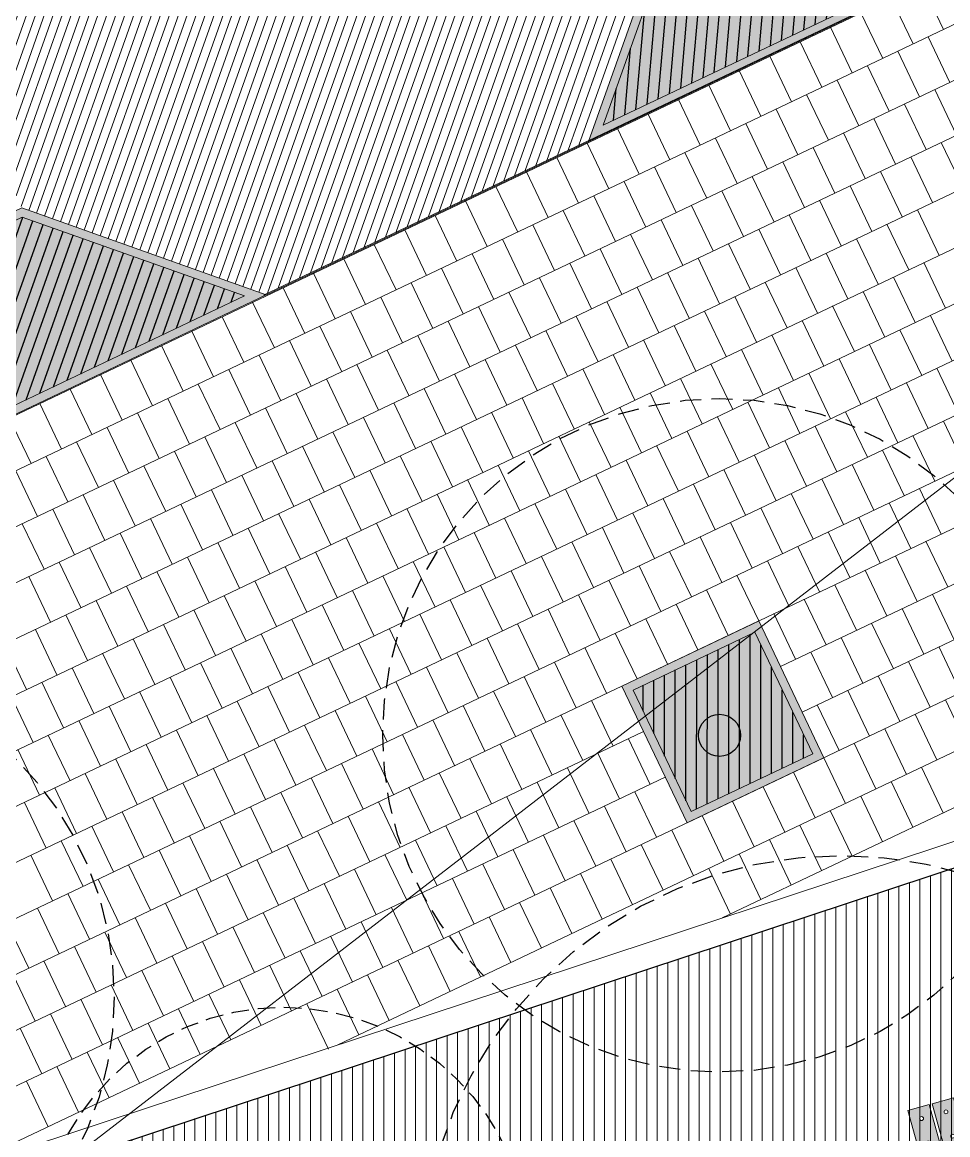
# Model space of a CAD drawing. Header units: metres. Extents: x 678805 to 1359287, y 2747329 to 5497370.
# Drawn here: x 679695.04 to 679706.03, y 2748697.42 to 2748710.64 of the extents above; entities that cross this region are included whole.
import ezdxf
from ezdxf.enums import TextEntityAlignment as Align

# ---------------------------------------------------------------- set-up
doc = ezdxf.new("R2010")
doc.units = ezdxf.units.M
doc.linetypes.add('XREF_MON_SFT_TREES$0$HIDDEN', pattern=[0.375, 0.25, -0.125])
for name, color, linetype in [('00_XREF_MON_HSC_PAVEMENT', 7, 'Continuous'), ('00_XREF_TWQ_BUILDINGS', 7, 'Continuous'), ('00_XREF_TWQ_SFT_TREES', 7, 'Continuous'), ('XREF_MON_GENERAL_LAYOUT$0$02-L-Edge Line Step -10cm', 6, 'Continuous'), ('XREF_MON_HSC_PAVEMENT$0$03-TR-Tree Pit_Green', 74, 'Continuous'), ('XREF_MON_SFT_TREES$0$SL_TREE_CANOPY', 251, 'XREF_MON_SFT_TREES$0$HIDDEN'), ('XREF_MON_SFT_TREES$0$SL_TREE_TRUNK', 251, 'Continuous')]:
    doc.layers.add(name, color=color, linetype=linetype)
for name, color, linetype, true_color in [('02-L-Waterfeatures 01', 7, 'Continuous', 0x4da6ff), ('XREF_MON_HSC_PAVEMENT$0$03-TR-Tree Pit_White', 7, 'Continuous', 0xfcfcfc), ('XREF_MON_SFT_TREES$0$SL_TREE_ACACIA_NILOTICA', 7, 'Continuous', 0x264d00), ('XREF_MON_SFT_TREES$0$SL_TREE_ALBIZIA_LEBBECK', 7, 'Continuous', 0xa3a300), ('XREF_MON_SFT_TREES$0$SL_TREE_AZADIRACHTA_INDICA', 7, 'Continuous', 0x9ec82d), ('XREF_MON_SFT_TREES$0$SL_TREE_PROSOPIS_CINERARIA', 7, 'Continuous', 0x5f7f00)]:
    doc.layers.add(name, color=color, linetype=linetype, true_color=true_color)
for name, color, linetype, lineweight in [('XREF_MON_GENERAL_LAYOUT$0$02-L-Level Curves 1m', 37, 'Continuous', 5), ('XREF_MON_GENERAL_LAYOUT$0$02-L-Material Change', 251, 'Continuous', 5), ('XREF_MON_GENERAL_LAYOUT$0$04-BK-Tree Pit', 6, 'Continuous', 5), ('XREF_MON_HSC_FURNITURE$0$03-PG-CBIncluded', 8, 'Continuous', 5), ('XREF_MON_HSC_PAVEMENT$0$02-L-B-Flat Bar', 251, 'Continuous', 5), ('XREF_MON_HSC_PAVEMENT$0$04-BK-Tree Pit', 6, 'Continuous', 5)]:
    doc.layers.add(name, color=color, linetype=linetype, lineweight=lineweight)
for name, color, linetype, lineweight, true_color in [('XREF_MON_HSC_PAVEMENT$0$02-L-Joints-Paviment_07_Precast Concrete Blocks 60X40', 7, 'Continuous', 5, 0x999999), ('XREF_MON_HSC_PAVEMENT$0$03-TR-Pavement_02_Sealed Gravel', 7, 'Continuous', 5, 0x38321e), ('XREF_MON_HSC_PAVEMENT$0$03-TR-Pavement_07_Precast Concrete Blocks 20X10', 7, 'Continuous', 5, 0x999999), ('XREF_MON_HSC_PAVEMENT$0$03-TR-Pavement_07_Precast Concrete Blocks 60X40', 7, 'Continuous', 5, 0x999999)]:
    doc.layers.add(name, color=color, linetype=linetype, lineweight=lineweight, true_color=true_color)
doc.layers.get('XREF_MON_SFT_TREES$0$SL_TREE_ACACIA_NILOTICA').off()
doc.layers.get('XREF_MON_SFT_TREES$0$SL_TREE_ALBIZIA_LEBBECK').off()
doc.layers.get('XREF_MON_SFT_TREES$0$SL_TREE_AZADIRACHTA_INDICA').off()
doc.layers.get('XREF_MON_SFT_TREES$0$SL_TREE_PROSOPIS_CINERARIA').off()
doc.styles.add('XREF_MON_GENERAL_LAYOUT$0$Standard', font='arial.ttf')

# ---------------------------------------------------------------- blocks, each defined once
blk = doc.blocks.new('XREF_MON_SFT_TREES$0$Prosopis_cineraria')
h = blk.add_hatch()
h.set_pattern_fill('ANSI31', color=256, scale=0.1)
edge = h.paths.add_edge_path()
edge.add_arc((0, 0), 4, 0, 360)
at = {"layer": 'XREF_MON_SFT_TREES$0$SL_TREE_TRUNK'}
h = blk.add_hatch(color=256, dxfattribs=at)
h.dxf.hatch_style = 1
edge = h.paths.add_edge_path()
edge.add_arc((0, 0), 0.25, 0, 360)
at = {"layer": 'XREF_MON_SFT_TREES$0$SL_TREE_CANOPY', "linetype": 'XREF_MON_SFT_TREES$0$HIDDEN'}
blk.add_circle((0, 0), 4, dxfattribs=at)
at = {"layer": 'XREF_MON_SFT_TREES$0$SL_TREE_TRUNK'}
blk.add_circle((0, 0), 0.25, dxfattribs=at)
blk = doc.blocks.new('XREF_MON_SFT_TREES$0$Acacia_nilotica')
h = blk.add_hatch()
h.set_pattern_fill('ANSI31', color=256, scale=0.1)
edge = h.paths.add_edge_path()
edge.add_arc((0, 0), 4, 0, 360)
at = {"layer": 'XREF_MON_SFT_TREES$0$SL_TREE_TRUNK'}
h = blk.add_hatch(color=256, dxfattribs=at)
h.dxf.hatch_style = 1
edge = h.paths.add_edge_path()
edge.add_arc((0, 0), 0.25, 0, 360)
at = {"layer": 'XREF_MON_SFT_TREES$0$SL_TREE_CANOPY', "linetype": 'XREF_MON_SFT_TREES$0$HIDDEN'}
blk.add_circle((0, 0), 4, dxfattribs=at)
at = {"layer": 'XREF_MON_SFT_TREES$0$SL_TREE_TRUNK'}
blk.add_circle((0, 0), 0.25, dxfattribs=at)
blk = doc.blocks.new('XREF_MON_SFT_TREES$0$Azadirachta_indica')
h = blk.add_hatch()
h.set_pattern_fill('ANSI31', color=256, scale=0.1)
edge = h.paths.add_edge_path()
edge.add_arc((0, 0), 3.5, 0, 360)
at = {"layer": 'XREF_MON_SFT_TREES$0$SL_TREE_TRUNK'}
h = blk.add_hatch(color=256, dxfattribs=at)
h.dxf.hatch_style = 1
edge = h.paths.add_edge_path()
edge.add_arc((0, 0), 0.25, 0, 360)
at = {"layer": 'XREF_MON_SFT_TREES$0$SL_TREE_CANOPY', "linetype": 'XREF_MON_SFT_TREES$0$HIDDEN'}
blk.add_circle((0, 0), 3.5, dxfattribs=at)
at = {"layer": 'XREF_MON_SFT_TREES$0$SL_TREE_TRUNK'}
blk.add_circle((0, 0), 0.25, dxfattribs=at)
blk = doc.blocks.new('XREF_MON_SFT_TREES$0$Albizia_lebbeck')
at = {"layer": 'XREF_MON_SFT_TREES$0$SL_TREE_CANOPY', "linetype": 'XREF_MON_SFT_TREES$0$HIDDEN'}
blk.add_circle((0, 0), 5, dxfattribs=at)
blk = doc.blocks.new('XREF_MON_SFT_TREES')
at = {"layer": 'XREF_MON_SFT_TREES$0$SL_TREE_ACACIA_NILOTICA', "rotation": 25.44812939262281}
blk.add_blockref('XREF_MON_SFT_TREES$0$Acacia_nilotica', (679692.132, 2748699.059), dxfattribs=at)
at = {"layer": 'XREF_MON_SFT_TREES$0$SL_TREE_ALBIZIA_LEBBECK', "rotation": 25.44812939262281}
blk.add_blockref('XREF_MON_SFT_TREES$0$Albizia_lebbeck', (679704.766, 2748695.738), dxfattribs=at)
at = {"layer": 'XREF_MON_SFT_TREES$0$SL_TREE_AZADIRACHTA_INDICA', "xscale": 0.8333333332694233, "yscale": 0.8333333332694233, "zscale": 0.8333333332694233}
blk.add_blockref('XREF_MON_SFT_TREES$0$Azadirachta_indica', (679698.139, 2748696.019), dxfattribs=at)
at = {"layer": 'XREF_MON_SFT_TREES$0$SL_TREE_PROSOPIS_CINERARIA', "rotation": 25.44812939262281}
blk.add_blockref('XREF_MON_SFT_TREES$0$Prosopis_cineraria', (679703.321, 2748702.165), dxfattribs=at)
blk = doc.blocks.new('XREF_MON_HSC_PAVEMENT$0$Alcorque Parking 8m2')
at = {"layer": 'XREF_MON_HSC_PAVEMENT$0$03-TR-Tree Pit_Green', "ltscale": 0.3}
h = blk.add_hatch(dxfattribs=at)
h.set_pattern_fill('ANSI31', color=256, scale=0.04, angle=40)
h.set_pattern_definition([(85, (-679726.04474, -2748720.75428), (-0.1265167266577, 0.011068779329), [])])
h.paths.add_polyline_path([(-1.079, -0.384), (2.316, 1.231), (-0.189, 2.121)])
at = {"layer": 'XREF_MON_HSC_PAVEMENT$0$03-TR-Tree Pit_White'}
h = blk.add_hatch(color=256, dxfattribs=at)
h.dxf.hatch_style = 1
h.paths.add_polyline_path([(-1.254, -0.578), (2.577, 1.245), (-0.25, 2.249)])
blk = doc.blocks.new('XREF_MON_HSC_PAVEMENT$0$Escocell Quadrat')
at = {"layer": 'XREF_MON_HSC_PAVEMENT$0$03-TR-Tree Pit_Green'}
h = blk.add_hatch(dxfattribs=at)
h.set_pattern_fill('ANSI31', color=256, scale=0.04, angle=19.5514)
h.set_pattern_definition([(64.551379247, (-1794786.01457, -2189831.7944), (-0.114677314033, 0.0545720958565), [])])
h.paths.add_polyline_path([(-1.159, 0.359), (-2.759, 0.359), (-2.759, -1.241), (-1.159, -1.241)])
at = {"layer": 'XREF_MON_HSC_PAVEMENT$0$03-TR-Tree Pit_White'}
h = blk.add_hatch(color=256, dxfattribs=at)
h.dxf.hatch_style = 1
h.paths.add_polyline_path([(-2.859, 0.459), (-1.059, 0.459), (-1.059, -1.341), (-2.859, -1.341)])
at = {"ltscale": 0.3}
blk.add_lwpolyline([(-2.759, -1.241), (-1.159, -1.241), (-1.159, 0.359), (-2.759, 0.359)], close=True, dxfattribs=at)
blk = doc.blocks.new('XREF_MON_HSC_PAVEMENT$0$Tree Pit Ford')
at = {"layer": 'XREF_MON_HSC_PAVEMENT$0$03-TR-Tree Pit_Green', "ltscale": 0.3}
h = blk.add_hatch(dxfattribs=at)
h.set_pattern_fill('ANSI31', color=256, scale=0.04)
h.paths.add_polyline_path([(-0.045, 1.149), (1.934, -0.83), (-1.104, -0.83), (-1.104, 1.149)])
at = {"layer": 'XREF_MON_HSC_PAVEMENT$0$03-TR-Tree Pit_White'}
h = blk.add_hatch(color=256, dxfattribs=at)
h.dxf.hatch_style = 1
h.paths.add_polyline_path([(-0.004, 1.249), (2.175, -0.93), (-1.204, -0.93), (-1.204, 1.249)])
blk = doc.blocks.new('XREF_MON_HSC_PAVEMENT')
at = {"layer": 'XREF_MON_HSC_PAVEMENT$0$03-TR-Pavement_02_Sealed Gravel', "linetype": 'Continuous'}
h = blk.add_hatch(dxfattribs=at)
h.set_pattern_fill('ANSI31', color=256, scale=0.0393, angle=45)
h.set_pattern_definition([(90, (652974.11672, 2717198.73223), (-0.1247775, 0), [])])
h.paths.add_polyline_path([(679722.263, 2748703.307), (679726.603, 2748705.358), (679728.654, 2748701.019), (679724.315, 2748698.967)])
h.paths.add_polyline_path([(679741.598, 2748685.372), (679727.674, 2748707.713), (679672.412, 2748689.462), (679674.333, 2748683.624)])
at = {"layer": 'XREF_MON_HSC_PAVEMENT$0$03-TR-Pavement_07_Precast Concrete Blocks 20X10'}
h = blk.add_hatch(dxfattribs=at)
h.set_pattern_fill('ANSI31', color=256, scale=0.0315, angle=25.5)
h.set_pattern_definition([(70.5, (0, 0), (-0.094275932128, 0.033384858509), [])])
edge = h.paths.add_edge_path()
edge.add_line((679693.238, 2748712.205), (679695.035, 2748708.429))
edge.add_line((679695.035, 2748708.429), (679697.925, 2748707.403))
edge.add_line((679697.925, 2748707.403), (679701.77, 2748709.232))
edge.add_line((679701.77, 2748709.232), (679702.775, 2748712.059))
edge.add_line((679702.775, 2748712.059), (679705.602, 2748711.055))
edge.add_line((679705.602, 2748711.055), (679709.447, 2748712.885))
edge.add_line((679709.447, 2748712.885), (679710.451, 2748715.712))
edge.add_line((679710.451, 2748715.712), (679713.278, 2748714.708))
edge.add_line((679713.278, 2748714.708), (679717.123, 2748716.538))
edge.add_line((679717.123, 2748716.538), (679718.127, 2748719.365))
edge.add_line((679718.127, 2748719.365), (679720.954, 2748718.361))
edge.add_line((679720.954, 2748718.361), (679724.792, 2748720.187))
edge.add_line((679724.792, 2748720.187), (679725.802, 2748723.017))
edge.add_line((679725.802, 2748723.017), (679728.63, 2748722.014))
edge.add_line((679728.63, 2748722.014), (679732.474, 2748723.843))
edge.add_line((679732.474, 2748723.843), (679733.444, 2748726.576))
edge.add_line((679733.444, 2748726.576), (679733.478, 2748726.669))
edge.add_line((679733.478, 2748726.669), (679736.304, 2748725.666))
edge.add_line((679736.304, 2748725.666), (679740.149, 2748727.495))
edge.add_line((679740.149, 2748727.495), (679741.153, 2748730.322))
edge.add_line((679741.153, 2748730.322), (679743.98, 2748729.318))
edge.add_line((679743.98, 2748729.318), (679747.825, 2748731.148))
edge.add_line((679747.825, 2748731.148), (679748.847, 2748734.036))
edge.add_line((679748.847, 2748734.036), (679747.049, 2748737.816))
edge.add_line((679747.049, 2748737.816), (679693.237, 2748712.208))
at = {"layer": 'XREF_MON_HSC_PAVEMENT$0$02-L-B-Flat Bar'}
blk.add_lwpolyline([(679697.907, 2748707.394), (679747.819, 2748731.132)], dxfattribs=at)
at = {"layer": 'XREF_MON_HSC_PAVEMENT$0$02-L-Joints-Paviment_07_Precast Concrete Blocks 60X40'}
for points in [[(679705.722, 2748711.091), (679705.98, 2748710.549)], [(679705.361, 2748710.919), (679705.619, 2748710.377)], [(679705, 2748710.747), (679705.258, 2748710.205)], [(679704.639, 2748710.575), (679704.897, 2748710.034)], [(679705.8, 2748710.463), (679706.057, 2748709.921)], [(679704.278, 2748710.403), (679704.535, 2748709.862)], [(679703.916, 2748710.232), (679704.174, 2748709.69)], [(679705.438, 2748710.291), (679705.696, 2748709.75)], [(679703.555, 2748710.06), (679703.813, 2748709.518)], [(679705.077, 2748710.119), (679705.335, 2748709.578)], [(679704.716, 2748709.948), (679704.974, 2748709.406)], [(679703.194, 2748709.888), (679703.452, 2748709.346)], [(679704.355, 2748709.776), (679704.613, 2748709.234)], [(679705.877, 2748709.835), (679706.135, 2748709.294)], [(679702.833, 2748709.716), (679703.091, 2748709.174)], [(679705.516, 2748709.664), (679705.773, 2748709.122)], [(679702.472, 2748709.544), (679702.73, 2748709.002)], [(679703.994, 2748709.604), (679704.251, 2748709.062)], [(679702.111, 2748709.372), (679702.368, 2748708.83)], [(679703.632, 2748709.432), (679703.89, 2748708.89)], [(679705.154, 2748709.492), (679705.412, 2748708.95)], [(679703.271, 2748709.26), (679703.529, 2748708.718)], [(679704.793, 2748709.32), (679705.051, 2748708.778)], [(679701.749, 2748709.2), (679702.007, 2748708.658)], [(679704.432, 2748709.148), (679704.69, 2748708.606)], [(679705.954, 2748709.208), (679706.212, 2748708.666)], [(679701.388, 2748709.028), (679701.646, 2748708.487)], [(679702.91, 2748709.088), (679703.168, 2748708.546)], [(679704.071, 2748708.976), (679704.329, 2748708.434)], [(679705.593, 2748709.036), (679705.851, 2748708.494)], [(679701.027, 2748708.857), (679701.285, 2748708.315)], [(679702.549, 2748708.916), (679702.807, 2748708.375)], [(679705.232, 2748708.864), (679705.49, 2748708.322)], [(679702.188, 2748708.744), (679702.446, 2748708.203)], [(679703.71, 2748708.804), (679703.968, 2748708.262)], [(679700.666, 2748708.685), (679700.924, 2748708.143)], [(679703.349, 2748708.632), (679703.606, 2748708.091)], [(679704.87, 2748708.692), (679705.128, 2748708.15)], [(679700.305, 2748708.513), (679700.562, 2748707.971)], [(679701.827, 2748708.573), (679702.084, 2748708.031)], [(679702.987, 2748708.46), (679703.245, 2748707.919)], [(679704.509, 2748708.52), (679704.767, 2748707.978)], [(679699.943, 2748708.341), (679700.201, 2748707.799)], [(679701.465, 2748708.401), (679701.723, 2748707.859)], [(679704.148, 2748708.348), (679704.406, 2748707.807)], [(679705.67, 2748708.408), (679705.928, 2748707.866)], [(679701.104, 2748708.229), (679701.362, 2748707.687)], [(679702.626, 2748708.289), (679702.884, 2748707.747)], [(679705.309, 2748708.236), (679705.567, 2748707.694)], [(679699.582, 2748708.169), (679699.84, 2748707.627)], [(679700.743, 2748708.057), (679701.001, 2748707.515)], [(679702.265, 2748708.117), (679702.523, 2748707.575)], [(679703.787, 2748708.176), (679704.045, 2748707.635)], [(679704.948, 2748708.064), (679705.206, 2748707.523)], [(679699.221, 2748707.997), (679699.479, 2748707.455)], [(679701.904, 2748707.945), (679702.162, 2748707.403)], [(679703.426, 2748708.005), (679703.684, 2748707.463)], [(679698.86, 2748707.825), (679699.118, 2748707.283)], [(679700.382, 2748707.885), (679700.64, 2748707.343)], [(679703.065, 2748707.833), (679703.322, 2748707.291)], [(679704.587, 2748707.893), (679704.844, 2748707.351)], [(679698.499, 2748707.653), (679698.756, 2748707.112)], [(679700.021, 2748707.713), (679700.278, 2748707.171)], [(679701.543, 2748707.773), (679701.8, 2748707.231)], [(679702.703, 2748707.661), (679702.961, 2748707.119)], [(679704.225, 2748707.721), (679704.483, 2748707.179)], [(679705.747, 2748707.78), (679706.005, 2748707.239)], [(679699.659, 2748707.541), (679699.917, 2748706.999)], [(679701.181, 2748707.601), (679701.439, 2748707.059)], [(679703.864, 2748707.549), (679704.122, 2748707.007)], [(679705.386, 2748707.609), (679705.644, 2748707.067)], [(679698.137, 2748707.481), (679698.395, 2748706.94)], [(679700.82, 2748707.429), (679701.078, 2748706.887)], [(679702.342, 2748707.489), (679702.6, 2748706.947)], [(679705.025, 2748707.437), (679705.283, 2748706.895)], [(679697.776, 2748707.31), (679698.034, 2748706.768)], [(679699.298, 2748707.369), (679699.556, 2748706.828)], [(679700.459, 2748707.257), (679700.717, 2748706.716)], [(679701.981, 2748707.317), (679702.239, 2748706.775)], [(679703.503, 2748707.377), (679703.761, 2748706.835)], [(679704.664, 2748707.265), (679704.922, 2748706.723)], [(679697.415, 2748707.138), (679697.673, 2748706.596)], [(679698.937, 2748707.198), (679699.195, 2748706.656)], [(679701.62, 2748707.145), (679701.878, 2748706.603)], [(679703.142, 2748707.205), (679703.4, 2748706.663)], [(679705.825, 2748707.153), (679706.082, 2748706.611)], [(679698.576, 2748707.026), (679698.834, 2748706.484)], [(679700.098, 2748707.085), (679700.356, 2748706.544)], [(679702.781, 2748707.033), (679703.038, 2748706.491)], [(679704.303, 2748707.093), (679704.56, 2748706.551)], [(679697.054, 2748706.966), (679697.312, 2748706.424)], [(679699.737, 2748706.914), (679699.994, 2748706.372)], [(679701.259, 2748706.973), (679701.516, 2748706.432)], [(679702.419, 2748706.861), (679702.677, 2748706.319)], [(679703.941, 2748706.921), (679704.199, 2748706.379)], [(679705.463, 2748706.981), (679705.721, 2748706.439)], [(679696.693, 2748706.794), (679696.95, 2748706.252)], [(679698.215, 2748706.854), (679698.472, 2748706.312)], [(679699.375, 2748706.742), (679699.633, 2748706.2)], [(679700.897, 2748706.801), (679701.155, 2748706.26)], [(679703.58, 2748706.749), (679703.838, 2748706.207)], [(679705.102, 2748706.809), (679705.36, 2748706.267)], [(679696.331, 2748706.622), (679696.589, 2748706.08)], [(679697.853, 2748706.682), (679698.111, 2748706.14)], [(679700.536, 2748706.63), (679700.794, 2748706.088)], [(679702.058, 2748706.689), (679702.316, 2748706.148)], [(679704.741, 2748706.637), (679704.999, 2748706.095)], [(679697.492, 2748706.51), (679697.75, 2748705.968)], [(679699.014, 2748706.57), (679699.272, 2748706.028)], [(679701.697, 2748706.517), (679701.955, 2748705.976)], [(679703.219, 2748706.577), (679703.477, 2748706.035)], [(679704.38, 2748706.465), (679704.638, 2748705.923)], [(679705.902, 2748706.525), (679706.16, 2748705.983)], [(679695.97, 2748706.45), (679696.228, 2748705.908)], [(679697.131, 2748706.338), (679697.389, 2748705.796)], [(679698.653, 2748706.398), (679698.911, 2748705.856)], [(679700.175, 2748706.458), (679700.433, 2748705.916)], [(679701.336, 2748706.346), (679701.594, 2748705.804)], [(679702.858, 2748706.405), (679703.116, 2748705.864)], [(679705.541, 2748706.353), (679705.798, 2748705.811)], [(679695.609, 2748706.278), (679695.867, 2748705.737)], [(679698.292, 2748706.226), (679698.55, 2748705.684)], [(679699.814, 2748706.286), (679700.072, 2748705.744)], [(679702.497, 2748706.234), (679702.754, 2748705.692)], [(679704.019, 2748706.293), (679704.276, 2748705.752)], [(679695.248, 2748706.106), (679695.506, 2748705.565)], [(679696.77, 2748706.166), (679697.028, 2748705.624)], [(679699.453, 2748706.114), (679699.71, 2748705.572)], [(679700.975, 2748706.174), (679701.232, 2748705.632)], [(679703.657, 2748706.121), (679703.915, 2748705.58)], [(679705.179, 2748706.181), (679705.437, 2748705.639)], [(679694.887, 2748705.935), (679695.145, 2748705.393)], [(679696.409, 2748705.994), (679696.667, 2748705.453)], [(679697.931, 2748706.054), (679698.188, 2748705.512)], [(679699.091, 2748705.942), (679699.349, 2748705.4)], [(679700.613, 2748706.002), (679700.871, 2748705.46)], [(679702.135, 2748706.062), (679702.393, 2748705.52)], [(679703.296, 2748705.95), (679703.554, 2748705.408)], [(679704.818, 2748706.009), (679705.076, 2748705.468)], [(679696.047, 2748705.823), (679696.305, 2748705.281)], [(679697.569, 2748705.882), (679697.827, 2748705.341)], [(679700.252, 2748705.83), (679700.51, 2748705.288)], [(679701.774, 2748705.89), (679702.032, 2748705.348)], [(679704.457, 2748705.837), (679704.715, 2748705.296)], [(679705.979, 2748705.897), (679706.237, 2748705.355)], [(679697.208, 2748705.71), (679697.466, 2748705.169)], [(679698.73, 2748705.77), (679698.988, 2748705.228)], [(679701.413, 2748705.718), (679701.671, 2748705.176)], [(679702.935, 2748705.778), (679703.193, 2748705.236)], [(679705.618, 2748705.725), (679705.876, 2748705.184)], [(679695.686, 2748705.651), (679695.944, 2748705.109)], [(679696.847, 2748705.539), (679697.105, 2748704.997)], [(679698.369, 2748705.598), (679698.627, 2748705.057)], [(679699.891, 2748705.658), (679700.149, 2748705.116)], [(679701.052, 2748705.546), (679701.31, 2748705.004)], [(679702.574, 2748705.606), (679702.832, 2748705.064)], [(679704.096, 2748705.666), (679704.354, 2748705.124)], [(679705.257, 2748705.554), (679705.514, 2748705.012)], [(679695.325, 2748705.479), (679695.583, 2748704.937)], [(679698.008, 2748705.426), (679698.266, 2748704.885)], [(679699.53, 2748705.486), (679699.788, 2748704.944)], [(679702.213, 2748705.434), (679702.47, 2748704.892)], [(679703.735, 2748705.494), (679703.992, 2748704.952)], [(679694.964, 2748705.307), (679695.222, 2748704.765)], [(679696.486, 2748705.367), (679696.744, 2748704.825)], [(679699.169, 2748705.314), (679699.426, 2748704.773)], [(679700.691, 2748705.374), (679700.948, 2748704.832)], [(679703.373, 2748705.322), (679703.631, 2748704.78)], [(679704.895, 2748705.382), (679705.153, 2748704.84)], [(679696.125, 2748705.195), (679696.383, 2748704.653)], [(679697.647, 2748705.255), (679697.905, 2748704.713)], [(679698.807, 2748705.142), (679699.065, 2748704.601)], [(679700.329, 2748705.202), (679700.587, 2748704.66)], [(679701.851, 2748705.262), (679702.109, 2748704.72)], [(679703.012, 2748705.15), (679703.27, 2748704.608)], [(679704.534, 2748705.21), (679704.792, 2748704.668)], [(679695.764, 2748705.023), (679696.021, 2748704.481)], [(679697.286, 2748705.083), (679697.543, 2748704.541)], [(679699.968, 2748705.03), (679700.226, 2748704.489)], [(679701.49, 2748705.09), (679701.748, 2748704.548)], [(679704.173, 2748705.038), (679704.431, 2748704.496)], [(679705.695, 2748705.098), (679705.953, 2748704.556)], [(679696.924, 2748704.911), (679697.182, 2748704.369)], [(679698.446, 2748704.971), (679698.704, 2748704.429)], [(679701.129, 2748704.918), (679701.387, 2748704.377)], [(679702.651, 2748704.978), (679702.909, 2748704.436)], [(679705.334, 2748704.926), (679705.592, 2748704.384)], [(679695.402, 2748704.851), (679695.66, 2748704.309)], [(679698.085, 2748704.799), (679698.343, 2748704.257)], [(679699.607, 2748704.859), (679699.865, 2748704.317)], [(679700.768, 2748704.746), (679701.026, 2748704.205)], [(679702.29, 2748704.806), (679702.548, 2748704.264)], [(679703.812, 2748704.866), (679704.07, 2748704.324)], [(679704.973, 2748704.754), (679705.23, 2748704.212)], [(679695.041, 2748704.679), (679695.299, 2748704.137)], [(679696.563, 2748704.739), (679696.821, 2748704.197)], [(679697.724, 2748704.627), (679697.982, 2748704.085)], [(679699.246, 2748704.687), (679699.504, 2748704.145)], [(679701.929, 2748704.634), (679702.186, 2748704.093)], [(679703.451, 2748704.694), (679703.708, 2748704.152)], [(679696.202, 2748704.567), (679696.46, 2748704.025)], [(679698.885, 2748704.515), (679699.143, 2748703.973)], [(679700.407, 2748704.575), (679700.665, 2748704.033)], [(679703.089, 2748704.522), (679703.347, 2748703.98)], [(679704.611, 2748704.582), (679704.869, 2748704.04)], [(679695.841, 2748704.395), (679696.099, 2748703.853)], [(679697.363, 2748704.455), (679697.621, 2748703.913)], [(679700.046, 2748704.403), (679700.303, 2748703.861)], [(679701.567, 2748704.462), (679701.825, 2748703.921)], [(679702.728, 2748704.35), (679702.986, 2748703.809)], [(679704.25, 2748704.41), (679704.508, 2748703.868)], [(679705.772, 2748704.47), (679706.03, 2748703.928)], [(679695.48, 2748704.223), (679695.737, 2748703.682)], [(679697.002, 2748704.283), (679697.259, 2748703.741)], [(679698.524, 2748704.343), (679698.781, 2748703.801)], [(679699.684, 2748704.231), (679699.942, 2748703.689)], [(679701.206, 2748704.291), (679701.464, 2748703.749)], [(679703.889, 2748704.238), (679704.147, 2748703.696)], [(679705.411, 2748704.298), (679705.669, 2748703.756)], [(679696.64, 2748704.111), (679696.898, 2748703.569)], [(679698.162, 2748704.171), (679698.42, 2748703.629)], [(679700.845, 2748704.119), (679701.103, 2748703.577)], [(679702.367, 2748704.178), (679702.625, 2748703.637)], [(679705.05, 2748704.126), (679705.308, 2748703.584)], [(679695.118, 2748704.051), (679695.376, 2748703.51)], [(679697.801, 2748703.999), (679698.059, 2748703.457)], [(679699.323, 2748704.059), (679699.581, 2748703.517)], [(679702.006, 2748704.007), (679702.264, 2748703.465)], [(679703.528, 2748704.066), (679703.786, 2748703.525)], [(679704.689, 2748703.954), (679704.946, 2748703.413)], [(679696.279, 2748703.939), (679696.537, 2748703.398)], [(679697.44, 2748703.827), (679697.698, 2748703.285)], [(679698.962, 2748703.887), (679699.22, 2748703.345)], [(679700.484, 2748703.947), (679700.742, 2748703.405)], [(679701.645, 2748703.835), (679701.903, 2748703.293)], [(679703.167, 2748703.895), (679703.424, 2748703.353)], [(679705.849, 2748703.842), (679706.107, 2748703.3)], [(679695.918, 2748703.767), (679696.176, 2748703.226)], [(679698.601, 2748703.715), (679698.859, 2748703.173)], [(679700.123, 2748703.775), (679700.381, 2748703.233)], [(679702.805, 2748703.723), (679703.063, 2748703.181)], [(679704.327, 2748703.782), (679704.585, 2748703.241)], [(679695.557, 2748703.596), (679695.815, 2748703.054)], [(679697.079, 2748703.655), (679697.337, 2748703.114)], [(679699.762, 2748703.603), (679700.019, 2748703.061)], [(679701.284, 2748703.663), (679701.541, 2748703.121)], [(679703.966, 2748703.611), (679704.224, 2748703.069)], [(679705.488, 2748703.67), (679705.746, 2748703.129)], [(679695.196, 2748703.424), (679695.453, 2748702.882)], [(679696.718, 2748703.483), (679696.975, 2748702.942)], [(679698.24, 2748703.543), (679698.497, 2748703.001)], [(679699.4, 2748703.431), (679699.658, 2748702.889)], [(679700.922, 2748703.491), (679701.18, 2748702.949)], [(679702.444, 2748703.551), (679702.702, 2748703.009)], [(679705.127, 2748703.498), (679705.385, 2748702.957)], [(679696.356, 2748703.312), (679696.614, 2748702.77)], [(679697.878, 2748703.371), (679698.136, 2748702.83)], [(679700.561, 2748703.319), (679700.819, 2748702.777)], [(679702.083, 2748703.379), (679702.341, 2748702.837)], [(679704.766, 2748703.327), (679705.024, 2748702.785)], [(679694.834, 2748703.252), (679695.092, 2748702.71)], [(679697.517, 2748703.2), (679697.775, 2748702.658)], [(679699.039, 2748703.259), (679699.297, 2748702.718)], [(679701.722, 2748703.207), (679701.98, 2748702.665)], [(679705.927, 2748703.214), (679706.184, 2748702.673)], [(679695.995, 2748703.14), (679696.253, 2748702.598)], [(679697.156, 2748703.028), (679697.414, 2748702.486)], [(679698.678, 2748703.087), (679698.936, 2748702.546)], [(679700.2, 2748703.147), (679700.458, 2748702.605)], [(679701.361, 2748703.035), (679701.619, 2748702.493)], [(679704.405, 2748703.155), (679704.663, 2748702.613)], [(679705.565, 2748703.043), (679705.823, 2748702.501)], [(679695.634, 2748702.968), (679695.892, 2748702.426)], [(679698.317, 2748702.916), (679698.575, 2748702.374)], [(679699.839, 2748702.975), (679700.097, 2748702.434)], [(679695.273, 2748702.796), (679695.531, 2748702.254)], [(679696.795, 2748702.856), (679697.053, 2748702.314)], [(679699.478, 2748702.803), (679699.735, 2748702.262)], [(679701, 2748702.863), (679701.257, 2748702.321)], [(679705.204, 2748702.871), (679705.462, 2748702.329)], [(679696.434, 2748702.684), (679696.691, 2748702.142)], [(679697.956, 2748702.744), (679698.213, 2748702.202)], [(679699.116, 2748702.632), (679699.374, 2748702.09)], [(679700.638, 2748702.691), (679700.896, 2748702.15)], [(679704.843, 2748702.699), (679705.101, 2748702.157)], [(679694.912, 2748702.624), (679695.169, 2748702.082)], [(679696.072, 2748702.512), (679696.33, 2748701.97)], [(679697.594, 2748702.572), (679697.852, 2748702.03)], [(679700.277, 2748702.519), (679700.535, 2748701.978)], [(679701.799, 2748702.579), (679702.057, 2748702.037)], [(679704.482, 2748702.527), (679704.74, 2748701.985)], [(679706.004, 2748702.587), (679706.262, 2748702.045)], [(679697.233, 2748702.4), (679697.491, 2748701.858)], [(679698.755, 2748702.46), (679699.013, 2748701.918)], [(679701.438, 2748702.407), (679701.696, 2748701.866)], [(679705.643, 2748702.415), (679705.901, 2748701.873)], [(679695.711, 2748702.34), (679695.969, 2748701.798)], [(679698.394, 2748702.288), (679698.652, 2748701.746)], [(679699.916, 2748702.348), (679700.174, 2748701.806)], [(679701.077, 2748702.236), (679701.335, 2748701.694)], [(679705.282, 2748702.243), (679705.539, 2748701.701)], [(679695.35, 2748702.168), (679695.608, 2748701.626)], [(679696.872, 2748702.228), (679697.13, 2748701.686)], [(679698.033, 2748702.116), (679698.291, 2748701.574)], [(679699.555, 2748702.176), (679699.813, 2748701.634)], [(679702.238, 2748702.123), (679702.495, 2748701.582)], [(679694.989, 2748701.996), (679695.247, 2748701.455)], [(679696.511, 2748702.056), (679696.769, 2748701.514)], [(679699.194, 2748702.004), (679699.451, 2748701.462)], [(679700.716, 2748702.064), (679700.973, 2748701.522)], [(679704.92, 2748702.071), (679705.178, 2748701.529)], [(679696.15, 2748701.884), (679696.407, 2748701.343)], [(679697.672, 2748701.944), (679697.929, 2748701.402)], [(679700.354, 2748701.892), (679700.612, 2748701.35)], [(679701.876, 2748701.952), (679702.134, 2748701.41)], [(679704.559, 2748701.899), (679704.817, 2748701.357)], [(679695.788, 2748701.712), (679696.046, 2748701.171)], [(679697.31, 2748701.772), (679697.568, 2748701.23)], [(679698.832, 2748701.832), (679699.09, 2748701.29)], [(679699.993, 2748701.72), (679700.251, 2748701.178)], [(679701.515, 2748701.78), (679701.773, 2748701.238)], [(679704.198, 2748701.727), (679704.456, 2748701.186)], [(679705.72, 2748701.787), (679705.978, 2748701.245)], [(679696.949, 2748701.6), (679697.207, 2748701.059)], [(679698.471, 2748701.66), (679698.729, 2748701.118)], [(679701.154, 2748701.608), (679701.412, 2748701.066)], [(679705.359, 2748701.615), (679705.617, 2748701.073)], [(679695.427, 2748701.541), (679695.685, 2748700.999)], [(679698.11, 2748701.488), (679698.368, 2748700.946)], [(679699.632, 2748701.548), (679699.89, 2748701.006)], [(679702.315, 2748701.496), (679702.573, 2748700.954)], [(679703.837, 2748701.555), (679704.095, 2748701.014)], [(679704.998, 2748701.443), (679705.255, 2748700.902)], [(679695.066, 2748701.369), (679695.324, 2748700.827)], [(679696.588, 2748701.428), (679696.846, 2748700.887)], [(679697.749, 2748701.316), (679698.007, 2748700.775)], [(679699.271, 2748701.376), (679699.529, 2748700.834)], [(679700.793, 2748701.436), (679701.051, 2748700.894)], [(679701.954, 2748701.324), (679702.211, 2748700.782)], [(679703.476, 2748701.384), (679703.733, 2748700.842)], [(679696.227, 2748701.257), (679696.485, 2748700.715)], [(679698.91, 2748701.204), (679699.167, 2748700.662)], [(679700.432, 2748701.264), (679700.689, 2748700.722)], [(679703.114, 2748701.212), (679703.372, 2748700.67)], [(679704.636, 2748701.272), (679704.894, 2748700.73)], [(679695.866, 2748701.085), (679696.123, 2748700.543)], [(679697.388, 2748701.144), (679697.645, 2748700.603)], [(679700.07, 2748701.092), (679700.328, 2748700.55)], [(679701.592, 2748701.152), (679701.85, 2748700.61)], [(679704.275, 2748701.1), (679704.533, 2748700.558)], [(679695.504, 2748700.913), (679695.762, 2748700.371)], [(679697.026, 2748700.973), (679697.284, 2748700.431)], [(679698.548, 2748701.032), (679698.806, 2748700.491)], [(679699.709, 2748700.92), (679699.967, 2748700.379)], [(679701.231, 2748700.98), (679701.489, 2748700.438)], [(679702.753, 2748701.04), (679703.011, 2748700.498)], [(679703.914, 2748700.928), (679704.172, 2748700.386)], [(679696.665, 2748700.801), (679696.923, 2748700.259)], [(679698.187, 2748700.861), (679698.445, 2748700.319)], [(679700.87, 2748700.808), (679701.128, 2748700.266)], [(679702.392, 2748700.868), (679702.65, 2748700.326)], [(679695.143, 2748700.741), (679695.401, 2748700.199)], [(679697.826, 2748700.689), (679698.084, 2748700.147)], [(679699.348, 2748700.748), (679699.606, 2748700.207)], [(679702.031, 2748700.696), (679702.289, 2748700.154)], [(679703.553, 2748700.756), (679703.811, 2748700.214)], [(679696.304, 2748700.629), (679696.562, 2748700.087)], [(679697.465, 2748700.517), (679697.723, 2748699.975)], [(679698.987, 2748700.577), (679699.245, 2748700.035)], [(679700.509, 2748700.636), (679700.767, 2748700.095)], [(679701.67, 2748700.524), (679701.927, 2748699.982)], [(679703.192, 2748700.584), (679703.449, 2748700.042)], [(679695.943, 2748700.457), (679696.201, 2748699.915)], [(679698.626, 2748700.405), (679698.883, 2748699.863)], [(679700.148, 2748700.464), (679700.405, 2748699.923)], [(679695.582, 2748700.285), (679695.84, 2748699.743)], [(679697.104, 2748700.345), (679697.361, 2748699.803)], [(679699.786, 2748700.293), (679700.044, 2748699.751)], [(679701.308, 2748700.352), (679701.566, 2748699.811)], [(679696.742, 2748700.173), (679697, 2748699.631)], [(679698.264, 2748700.233), (679698.522, 2748699.691)], [(679699.425, 2748700.121), (679699.683, 2748699.579)], [(679700.947, 2748700.18), (679701.205, 2748699.639)], [(679695.221, 2748700.113), (679695.478, 2748699.571)], [(679696.381, 2748700.001), (679696.639, 2748699.459)], [(679697.903, 2748700.061), (679698.161, 2748699.519)], [(679700.586, 2748700.009), (679700.844, 2748699.467)], [(679694.859, 2748699.941), (679695.117, 2748699.4)], [(679697.542, 2748699.889), (679697.8, 2748699.347)], [(679699.064, 2748699.949), (679699.322, 2748699.407)], [(679696.02, 2748699.829), (679696.278, 2748699.287)], [(679698.703, 2748699.777), (679698.961, 2748699.235)], [(679700.225, 2748699.837), (679700.483, 2748699.295)], [(679695.659, 2748699.657), (679695.917, 2748699.116)], [(679697.181, 2748699.717), (679697.439, 2748699.175)], [(679698.342, 2748699.605), (679698.6, 2748699.063)], [(679699.864, 2748699.665), (679700.121, 2748699.123)], [(679695.298, 2748699.485), (679695.556, 2748698.944)], [(679696.82, 2748699.545), (679697.078, 2748699.003)], [(679699.502, 2748699.493), (679699.76, 2748698.951)], [(679696.459, 2748699.373), (679696.716, 2748698.832)], [(679697.98, 2748699.433), (679698.238, 2748698.891)], [(679694.937, 2748699.314), (679695.194, 2748698.772)], [(679696.097, 2748699.202), (679696.355, 2748698.66)], [(679697.619, 2748699.261), (679697.877, 2748698.72)], [(679699.141, 2748699.321), (679699.399, 2748698.779)], [(679697.258, 2748699.089), (679697.516, 2748698.548)], [(679698.78, 2748699.149), (679699.038, 2748698.607)], [(679695.736, 2748699.03), (679695.994, 2748698.488)], [(679698.419, 2748698.977), (679698.677, 2748698.436)], [(679695.375, 2748698.858), (679695.633, 2748698.316)], [(679696.897, 2748698.918), (679697.155, 2748698.376)], [(679695.014, 2748698.686), (679695.272, 2748698.144)], [(679696.536, 2748698.746), (679696.794, 2748698.204)], [(679696.175, 2748698.574), (679696.432, 2748698.032)], [(679695.813, 2748698.402), (679696.071, 2748697.86)], [(679695.452, 2748698.23), (679695.71, 2748697.688)], [(679695.091, 2748698.058), (679695.349, 2748697.516)]]:
    blk.add_lwpolyline(points, dxfattribs=at)
at = {"layer": 'XREF_MON_HSC_PAVEMENT$0$03-TR-Pavement_07_Precast Concrete Blocks 60X40'}
for p, q in [((679602.439, 2748661.942), (679961.734, 2748832.918)), ((679602.698, 2748661.401), (679961.992, 2748832.376)), ((679602.956, 2748660.859), (679962.25, 2748831.835)), ((679603.215, 2748660.318), (679962.509, 2748831.293)), ((679603.474, 2748659.776), (679962.768, 2748830.752)), ((679603.732, 2748659.235), (679963.026, 2748830.21)), ((679704.301, 2748702.441), (679753.601, 2748725.901)), ((679703.351, 2748699.996), (679746.789, 2748720.666)), ((679603.991, 2748658.694), (679732.011, 2748719.614)), ((679664.567, 2748686.855), (679732.269, 2748719.072)), ((679694.224, 2748696.981), (679729.12, 2748713.587)), ((679692.796, 2748699.624), (679721.871, 2748713.46)), ((679698.788, 2748698.488), (679729.378, 2748713.045)), ((679693.053, 2748699.082), (679722.129, 2748712.918)), ((679680.533, 2748692.459), (679712.274, 2748707.564)), ((679704.044, 2748702.983), (679712.531, 2748707.022)), ((679685.097, 2748693.967), (679702.418, 2748702.209)), ((679689.66, 2748695.474), (679702.676, 2748701.668))]:
    blk.add_line(p, q, dxfattribs=at)
at = {"layer": 'XREF_MON_HSC_PAVEMENT$0$04-BK-Tree Pit'}
blk.add_blockref('XREF_MON_HSC_PAVEMENT$0$Alcorque Parking 8m2', (679703.019, 2748709.797), dxfattribs=at)
for name, p, rotation in [('XREF_MON_HSC_PAVEMENT$0$Tree Pit Ford', (679695.575, 2748707.303), 25.44812425875521), ('XREF_MON_HSC_PAVEMENT$0$Escocell Quadrat', (679704.94, 2748703.565), 25.44862075299672)]:
    blk.add_blockref(name, p, dxfattribs=dict(at, rotation=rotation))
blk = doc.blocks.new('XREF_MON_HSC_FURNITURE$0$RAI_B_HL')
at = {"true_color": 0xfcfcfc}
h = blk.add_hatch(color=7, dxfattribs=at)
h.dxf.hatch_style = 1
h.paths.add_polyline_path([(2100.11, 179.356), (2100.371, 179.381), (2100.141, 181.745), (2099.88, 181.72)])
h.paths.add_polyline_path([(2100.192, 180.104, -1), (2100.146, 180.1, -1)], flags=16)
h.paths.add_polyline_path([(2100.189, 180.104, -1), (2100.149, 180.1, -1)], flags=0)
h.paths.add_polyline_path([(2100.117, 180.399, -1), (2100.163, 180.403, -1)], flags=16)
h.paths.add_polyline_path([(2100.221, 179.805, -1), (2100.175, 179.801, -1)], flags=16)
h.paths.add_polyline_path([(2100.088, 180.698, -1), (2100.134, 180.702, -1)], flags=16)
h.paths.add_polyline_path([(2100.25, 179.506, -1), (2100.204, 179.502, -1)], flags=16)
h.paths.add_polyline_path([(2100.059, 180.997, -1), (2100.105, 181.001, -1)], flags=16)
h.paths.add_polyline_path([(2100.03, 181.296, -1), (2100.076, 181.3, -1)], flags=16)
h.paths.add_polyline_path([(2100.001, 181.595, -1), (2100.047, 181.599, -1)], flags=16)
h = blk.add_hatch(color=7, dxfattribs=at)
h.dxf.hatch_style = 1
h.paths.add_polyline_path([(2100.409, 179.385), (2100.67, 179.41), (2100.44, 181.774), (2100.179, 181.749)])
h.paths.add_polyline_path([(2100.491, 180.133, -1), (2100.445, 180.129, -1)], flags=16)
h.paths.add_polyline_path([(2100.488, 180.133, -1), (2100.448, 180.129, -1)], flags=0)
h.paths.add_polyline_path([(2100.416, 180.428, -1), (2100.462, 180.432, -1)], flags=16)
h.paths.add_polyline_path([(2100.52, 179.834, -1), (2100.474, 179.83, -1)], flags=16)
h.paths.add_polyline_path([(2100.387, 180.727, -1), (2100.433, 180.731, -1)], flags=16)
h.paths.add_polyline_path([(2100.549, 179.536, -1), (2100.503, 179.531, -1)], flags=16)
h.paths.add_polyline_path([(2100.358, 181.026, -1), (2100.404, 181.03, -1)], flags=16)
h.paths.add_polyline_path([(2100.329, 181.325, -1), (2100.375, 181.329, -1)], flags=16)
h.paths.add_polyline_path([(2100.3, 181.624, -1), (2100.346, 181.628, -1)], flags=16)
for points in [[(2100.11, 179.356), (2100.371, 179.381), (2100.141, 181.745), (2099.88, 181.72), (2100.11, 179.356)], [(2100.409, 179.385), (2100.67, 179.41), (2100.44, 181.774), (2100.179, 181.749), (2100.409, 179.385)]]:
    blk.add_lwpolyline(points, close=True)
for centre, radius in [((2100.024, 181.597), 0.023), ((2100.323, 181.626), 0.023), ((2100.053, 181.298), 0.023), ((2100.352, 181.327), 0.023), ((2100.381, 181.028), 0.023), ((2100.082, 180.999), 0.023), ((2100.111, 180.7), 0.023), ((2100.41, 180.729), 0.023), ((2100.14, 180.401), 0.023), ((2100.439, 180.43), 0.023), ((2100.169, 180.102), 0.023), ((2100.169, 180.102), 0.02), ((2100.468, 180.131), 0.023), ((2100.468, 180.131), 0.02), ((2100.497, 179.832), 0.023), ((2100.198, 179.803), 0.023), ((2100.227, 179.504), 0.023), ((2100.526, 179.533), 0.023)]:
    blk.add_circle(centre, radius)
blk = doc.blocks.new('XREF_MON_HSC_FURNITURE$0$RAI_D')
at = {"rotation": 324.4534980158393}
blk.add_blockref('XREF_MON_HSC_FURNITURE$0$RAI_B_HL', (-1815.645, 1074.162), dxfattribs=at)
blk = doc.blocks.new('XREF_MON_HSC_FURNITURE')
at = {"layer": 'XREF_MON_HSC_FURNITURE$0$03-PG-CBIncluded', "rotation": 225.5049068372058}
blk.add_blockref('XREF_MON_HSC_FURNITURE$0$RAI_D', (679704.849, 2748695.398), dxfattribs=at)
blk = doc.blocks.new('XREF_MON_GENERAL_LAYOUT$0$Alcorque Parking 8m2')
blk.add_lwpolyline([(2.316, 1.231), (-0.189, 2.121), (-1.079, -0.384)], close=True)
at = {"layer": 'XREF_MON_GENERAL_LAYOUT$0$02-L-Material Change'}
blk.add_lwpolyline([(2.577, 1.245), (-0.25, 2.249), (-1.254, -0.578)], close=True, dxfattribs=at)
blk = doc.blocks.new('XREF_MON_GENERAL_LAYOUT$0$Escocell Quadrat')
at = {"ltscale": 0.3}
blk.add_lwpolyline([(-2.759, -1.241), (-1.159, -1.241), (-1.159, 0.359), (-2.759, 0.359)], close=True, dxfattribs=at)
at = {"layer": 'XREF_MON_GENERAL_LAYOUT$0$02-L-Material Change', "ltscale": 0.3}
blk.add_lwpolyline([(-2.859, -1.341), (-1.059, -1.341), (-1.059, 0.459), (-2.859, 0.459)], close=True, dxfattribs=at)
blk = doc.blocks.new('XREF_MON_GENERAL_LAYOUT$0$Tree Pit Ford')
at = {"ltscale": 0.3}
blk.add_lwpolyline([(-0.045, 1.149), (1.934, -0.83), (-1.104, -0.83), (-1.104, 1.149)], close=True, dxfattribs=at)
at = {"layer": 'XREF_MON_GENERAL_LAYOUT$0$02-L-Material Change', "ltscale": 0.3}
blk.add_lwpolyline([(-0.004, 1.249), (2.175, -0.93), (-1.204, -0.93), (-1.204, 1.249)], close=True, dxfattribs=at)
blk = doc.blocks.new('XREF_MON_GENERAL_LAYOUT')
at = {"layer": 'XREF_MON_GENERAL_LAYOUT$0$02-L-Edge Line Step -10cm'}
blk.add_line((679672.413, 2748689.46), (679727.674, 2748707.713), dxfattribs=at)
at = {"layer": 'XREF_MON_GENERAL_LAYOUT$0$02-L-Level Curves 1m', "ltscale": 0.3}
blk.add_lwpolyline([(679744.861, 2748737.439), (679750.522, 2748739.48), (679678.095, 2748683.621)], dxfattribs=at)
at = {"layer": 'XREF_MON_GENERAL_LAYOUT$0$02-L-Material Change'}
blk.add_line((679672.222, 2748689.715), (679727.609, 2748708.007), dxfattribs=at)
at = {"layer": 'XREF_MON_GENERAL_LAYOUT$0$02-L-Material Change', "ltscale": 0.3}
blk.add_lwpolyline([(679697.939, 2748707.398), (679747.816, 2748731.133)], dxfattribs=at)
at = {"layer": 'XREF_MON_GENERAL_LAYOUT$0$04-BK-Tree Pit'}
blk.add_blockref('XREF_MON_GENERAL_LAYOUT$0$Alcorque Parking 8m2', (679703.019, 2748709.797), dxfattribs=at)
for name, p, rotation in [('XREF_MON_GENERAL_LAYOUT$0$Tree Pit Ford', (679695.575, 2748707.303), 25.44812425875521), ('XREF_MON_GENERAL_LAYOUT$0$Escocell Quadrat', (679704.94, 2748703.565), 25.44862075299672)]:
    blk.add_blockref(name, p, dxfattribs=dict(at, rotation=rotation))
at = {"style": 'XREF_MON_GENERAL_LAYOUT$0$Standard'}
for tag, rotation, p in [('604,00', 330.2643, (679905.77, 2748776.558)), ('603,00', 330.2643, (679901.861, 2748753.477)), ('600,00', 133.826, (679944.597, 2748745.153)), ('602,00', 330.2643, (679883.319, 2748738.727)), ('601,00', 117.8906, (679920.972, 2748732.87)), ('601,00', 330.2643, (679864.777, 2748723.976)), ('600,00', 40.8833, (679777.405, 2748705.444, 1.17)), ('602,00', 330.2643, (679941.275, 2748705.483)), ('601,00', 40.8833, (679701.798, 2748703.889, 1.17)), ('598,00', 62.091, (679810.267, 2748702.619)), ('600,00', 330.2643, (679877.781, 2748691.131)), ('600,00', 19.5511, (679920.444, 2748685.496)), ('601,00', 330.2643, (679934.813, 2748683.804)), ('599,00', 330.2643, (679854.567, 2748679.061)), ('600,00', 88.3928, (679743.913, 2748675.572)), ('599,00', 20.6086, (679924.26, 2748675.216)), ('601,00', 88.3928, (679728.035, 2748671.318, -2)), ('602,00', 88.3928, (679711.826, 2748665.966, -1)), ('603,00', 88.3928, (679695.615, 2748660.611)), ('599,00', 40.8833, (679788.807, 2748655.829, 1.17)), ('601,00', 40.8833, (679627.612, 2748644.603, 1.17)), ('603,00', 41.7058, (679702.499, 2748628.484, 1.17)), ('600,00', 40.8833, (679645.925, 2748597.926, 1.17)), ('599,00', 34.2277, (679673.574, 2748555.136, 5.34))]:
    blk.add_attdef(tag, text='', height=1, rotation=rotation, dxfattribs=at).set_placement(p, align=Align.MIDDLE)
at = {"ltscale": 0.3, "style": 'XREF_MON_GENERAL_LAYOUT$0$Standard'}
for tag, rotation, p in [('603,50', 330.2643, (679911.501, 2748760.57)), ('602,50', 330.2643, (679892.865, 2748745.846)), ('600,50', 133.826, (679933.048, 2748738.729)), ('601,50', 330.2643, (679873.581, 2748731.671)), ('601,50', 101.2857, (679909.522, 2748726.945)), ('602,50', 330.2643, (679948.625, 2748713.86)), ('600,50', 39.606, (679743.243, 2748706.971)), ('600,50', 330.2643, (679880.266, 2748702.726)), ('600,50', 17.3537, (679917.615, 2748690.554)), ('599,50', 330.2643, (679867.197, 2748684.716)), ('599,50', 18.8944, (679921.71, 2748680.578)), ('599,50', 39.606, (679778.991, 2748677.241)), ('600,50', 88.3928, (679735.925, 2748673.586)), ('601,50', 88.3928, (679719.906, 2748668.581)), ('602,50', 88.3928, (679703.474, 2748663.452)), ('598,50', 330.2643, (679861.765, 2748662.397)), ('601,50', 39.606, (679610.513, 2748662.061)), ('600,00', 41.7058, (679752.308, 2748637.685)), ('601,00', 41.7058, (679736.044, 2748634.538)), ('599,00', 35.0835, (679763.043, 2748634.415, 1.17)), ('602,00', 41.7058, (679720.174, 2748633.096, 1.17)), ('600,00', 35.0835, (679747.063, 2748629.903, 1.17)), ('601,00', 35.0835, (679731.246, 2748625.239, 1.17)), ('600,50', 39.606, (679636.92, 2748621.339)), ('602,00', 35.0835, (679715.4, 2748620.639, 1.17)), ('599,50', 28.7604, (679659.482, 2748574.323))]:
    blk.add_attdef(tag, text='', height=1, rotation=rotation, dxfattribs=at).set_placement(p, align=Align.MIDDLE)

msp = doc.modelspace()

# ---------------------------------------------------------------- block references
at = {"layer": '00_XREF_MON_HSC_PAVEMENT'}
msp.add_blockref('XREF_MON_HSC_PAVEMENT', (0, 0), dxfattribs=at)
at = {"layer": '00_XREF_TWQ_BUILDINGS'}
msp.add_blockref('XREF_MON_HSC_FURNITURE', (0, 0), dxfattribs=at)
at = {"layer": '00_XREF_TWQ_SFT_TREES'}
msp.add_blockref('XREF_MON_SFT_TREES', (0, 0), dxfattribs=at)
at = {"layer": '02-L-Waterfeatures 01', "color": 18, "true_color": 0x000000}
msp.add_blockref('XREF_MON_GENERAL_LAYOUT', (0, 0), dxfattribs=at)

doc.saveas('drawing.dxf')
